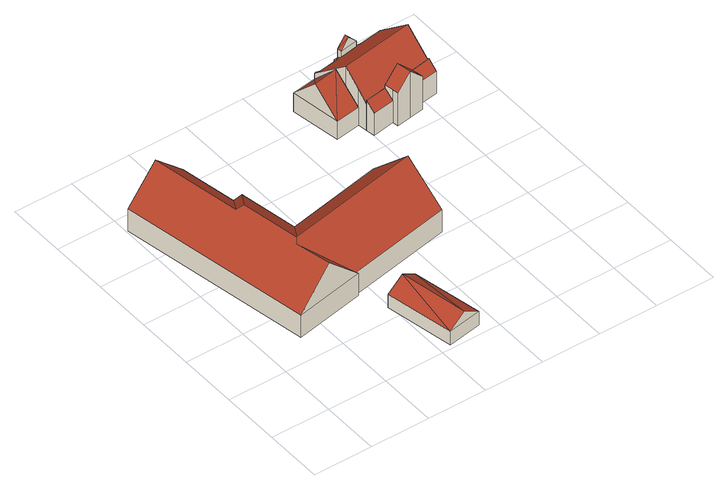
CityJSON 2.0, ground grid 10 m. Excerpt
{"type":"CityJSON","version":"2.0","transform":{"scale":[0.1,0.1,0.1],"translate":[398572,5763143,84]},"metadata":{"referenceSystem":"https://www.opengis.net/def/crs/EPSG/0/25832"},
"CityObjects":{
"building1":{"type":"Building","attributes":{"Gemeindeschluessel":"05515000","Geometrietyp2DReferenz":"3000","function":"31001_2700","roofType":"3100","measuredHeight":4.42},"geometry":[{"type":"Solid","lod":"2","boundaries":[[[[0,1,2,3]],[[4,5,1,0]],[[6,7,5,4]],[[3,2,7,6]],[[0,8,4]],[[6,9,3]],[[3,9,8]],[[8,0,3]],[[9,6,4]],[[4,8,9]],[[1,5,7,2]]]],"semantics":{"surfaces":[{"type":"WallSurface"},{"type":"RoofSurface"},{"type":"GroundSurface"}],"values":[[0,0,0,0,0,0,1,1,1,1,2]]}}]},
"building2":{"type":"Building","attributes":{"name":"Westhues","Gemeindeschluessel":"05515000","Geometrietyp2DReferenz":"3000","function":"31001_1000","roofType":"5000","measuredHeight":10.42},"address":[{"country":"Germany","locality":"Münster","thoroughfareNumber":"85","thoroughfareName":"Alberdingweg"},{"country":"Germany","locality":"Münster","thoroughfareNumber":"85b","thoroughfareName":"Alberdingweg"},{"country":"Germany","locality":"Münster","thoroughfareNumber":"85a","thoroughfareName":"Alberdingweg"}],"geometry":[{"type":"Solid","lod":"2","boundaries":[[[[10,11,12,13]],[[14,15,11,10]],[[16,17,15,14]],[[18,19,17,16]],[[20,21,19,18]],[[22,23,21,20]],[[24,25,23,22]],[[26,27,25,24]],[[28,29,27,26]],[[13,12,29,28]],[[30,31,32,33,34,28,26,35]],[[26,24,35]],[[35,24,22,30]],[[36,31,30,22,20,37]],[[20,18,37]],[[37,18,16,36]],[[31,36,16,14,32]],[[32,14,10,33]],[[33,10,13,34]],[[13,28,34]],[[11,15,17,19,21,23,25,27,29,12]]]],"semantics":{"surfaces":[{"type":"WallSurface"},{"type":"RoofSurface"},{"type":"GroundSurface"}],"values":[[0,0,0,0,0,0,0,0,0,0,1,0,1,1,0,1,1,1,1,0,2]]}}]},
"building3":{"type":"Building","attributes":{"Gemeindeschluessel":"05515000","Geometrietyp2DReferenz":"3000","function":"31001_2460","roofType":"3100","measuredHeight":7.72},"geometry":[{"type":"Solid","lod":"2","boundaries":[[[[38,39,40,41]],[[42,43,39,38]],[[44,45,43,42]],[[41,40,45,44]],[[38,46,42]],[[44,47,41]],[[38,41,47]],[[47,46,38]],[[46,47,44]],[[44,42,46]],[[39,43,45,40]]]],"semantics":{"surfaces":[{"type":"WallSurface"},{"type":"RoofSurface"},{"type":"GroundSurface"}],"values":[[0,0,0,0,0,0,1,1,1,1,2]]}}]},
"building4":{"type":"Building","attributes":{"Gemeindeschluessel":"05515000","Geometrietyp2DReferenz":"3000","function":"51009_1610","roofType":"2100","measuredHeight":5.62},"geometry":[{"type":"Solid","lod":"2","boundaries":[[[[48,49,50,51]],[[52,53,49,48]],[[54,55,53,52]],[[51,50,55,54]],[[52,48,51,54]],[[49,53,55,50]]]],"semantics":{"surfaces":[{"type":"WallSurface"},{"type":"RoofSurface"},{"type":"GroundSurface"}],"values":[[0,0,0,0,1,2]]}}]},
"building5":{"type":"Building","attributes":{"Gemeindeschluessel":"05515000","Geometrietyp2DReferenz":"3000","function":"31001_1000"},"address":[{"country":"Germany","locality":"Münster","thoroughfareNumber":"87","thoroughfareName":"Alberdingweg"}],"children":["building5-1","building5-2"]},
"building5-1":{"type":"BuildingPart","attributes":{"roofType":"3100","measuredHeight":9.51},"parents":["building5"],"geometry":[{"type":"Solid","lod":"2","boundaries":[[[[56,57,58,59]],[[60,61,57,56]],[[62,63,61,60]],[[64,65,63,62]],[[66,67,65,64]],[[68,69,67,66]],[[70,71,69,68]],[[72,73,71,70]],[[74,75,73,72]],[[76,77,75,74]],[[78,79,77,76]],[[80,81,79,78]],[[82,49,53,83]],[[84,85,49,82]],[[86,87,85,84]],[[88,89,87,86]],[[90,91,89,88]],[[59,58,91,90]],[[84,82,83,92,80,78,76,86]],[[74,72,70,68,66,64,62,60,56,59,90,88,86,76]],[[57,61,63,65,67,69,71,73,75,77,79,81,93,53,49,85,87,89,91,58]],[[53,93,92,83]],[[93,81,80,92]]]],"semantics":{"surfaces":[{"type":"WallSurface"},{"type":"RoofSurface"},{"type":"GroundSurface"},{"type":"ClosureSurface"}],"values":[[0,0,0,0,0,0,0,0,0,0,0,0,0,0,0,0,0,0,1,1,2,3,3]]}}]},
"building5-2":{"type":"BuildingPart","attributes":{"roofType":"3100","measuredHeight":8.64},"parents":["building5"],"geometry":[{"type":"Solid","lod":"2","boundaries":[[[[81,80,94]],[[95,96,81,94]],[[97,98,96,95]],[[99,100,98,97]],[[101,102,100,99]],[[103,55,102,101]],[[104,83,53,55,103]],[[97,95,94,105,99]],[[104,103,101,99,105]],[[93,81,96,98,100,102,55,53]],[[83,104,105,92]],[[53,83,92,93]],[[80,92,105,94]],[[81,93,92,80]]]],"semantics":{"surfaces":[{"type":"WallSurface"},{"type":"RoofSurface"},{"type":"GroundSurface"},{"type":"ClosureSurface"}],"values":[[0,0,0,0,0,0,0,1,1,2,0,3,0,3]]}}]},
"building6":{"type":"Building","attributes":{"Gemeindeschluessel":"05515000","Geometrietyp2DReferenz":"3000","function":"51009_1610","roofType":"3100","measuredHeight":7.52},"geometry":[{"type":"Solid","lod":"2","boundaries":[[[[106,67,69,107]],[[108,65,67,106]],[[109,63,65,108]],[[107,69,63,109]],[[106,110,108]],[[109,111,107]],[[106,107,111]],[[111,110,106]],[[110,111,109]],[[109,108,110]],[[67,65,63,69]]]],"semantics":{"surfaces":[{"type":"WallSurface"},{"type":"RoofSurface"},{"type":"GroundSurface"}],"values":[[0,0,0,0,0,0,1,1,1,1,2]]}}]},
"building7":{"type":"Building","attributes":{"Gemeindeschluessel":"05515000","Geometrietyp2DReferenz":"3000","function":"51009_1610","roofType":"2100","measuredHeight":5.55},"geometry":[{"type":"Solid","lod":"2","boundaries":[[[[112,81,96,113]],[[114,79,81,112]],[[115,116,79,114]],[[113,96,116,115]],[[114,112,113,115]],[[81,79,116,96]]]],"semantics":{"surfaces":[{"type":"WallSurface"},{"type":"RoofSurface"},{"type":"GroundSurface"}],"values":[[0,0,0,0,1,2]]}}]}
},
"vertices":[
[196,123,29],[196,123,4],[219,7,4],[219,7,29],[253,134,29],[253,134,4],[276,17,29],[276,17,4],[225,128,48],[247,12,48],
[131,397,46],[131,397,5],[114,492,5],[114,492,46],[148,400,46],[148,400,5],[166,301,46],[166,301,5],[328,333,46],[328,333,5],[353,205,46],[353,205,5],[177,171,46],[177,171,5],[178,168,46],[178,168,5],[60,145,46],[60,145,5],[2,472,46],[2,472,5],[107,218,103],[112,225,109],[95,323,109],[85,330,101],[58,482,101],[119,157,104],[113,225,108],[341,269,108],
[349,444,46],[349,444,12],[390,450,12],[390,450,46],[336,529,46],[336,529,12],[377,535,46],[377,535,12],[342,486,90],[383,493,90],
[392,434,69],[392,434,13],[395,419,13],[395,419,54],[429,440,69],[429,440,13],[432,425,54],[432,425,13],
[417,534,63],[417,534,13],[382,529,13],[382,529,63],[416,541,57],[416,541,13],[423,543,57],[423,543,13],[424,535,63],[424,535,13],[454,540,63],[454,540,13],[453,547,57],[453,547,13],[460,548,57],[460,548,13],[461,541,63],[461,541,13],[501,547,63],[501,547,13],[509,493,108],[509,493,13],[516,453,63],[516,453,13],[478,447,63],[478,447,13],[392,434,63],[429,440,63],[390,450,81],[390,450,13],[386,474,108],[386,474,13],[377,535,57],[377,535,13],[380,536,57],[380,536,13],[454,444,63],[454,444,13],
[478,447,74],[481,433,74],[481,433,13],[482,423,74],[482,423,13],[458,419,99],[458,419,13],[433,415,74],[433,415,13],[432,425,74],[429,440,74],[454,444,99],
[454,540,73],[453,547,73],[424,535,73],[423,543,73],[439,538,89],[438,545,89],
[478,447,68],[481,433,54],[516,453,69],[518,438,54],[518,438,13]
]}
